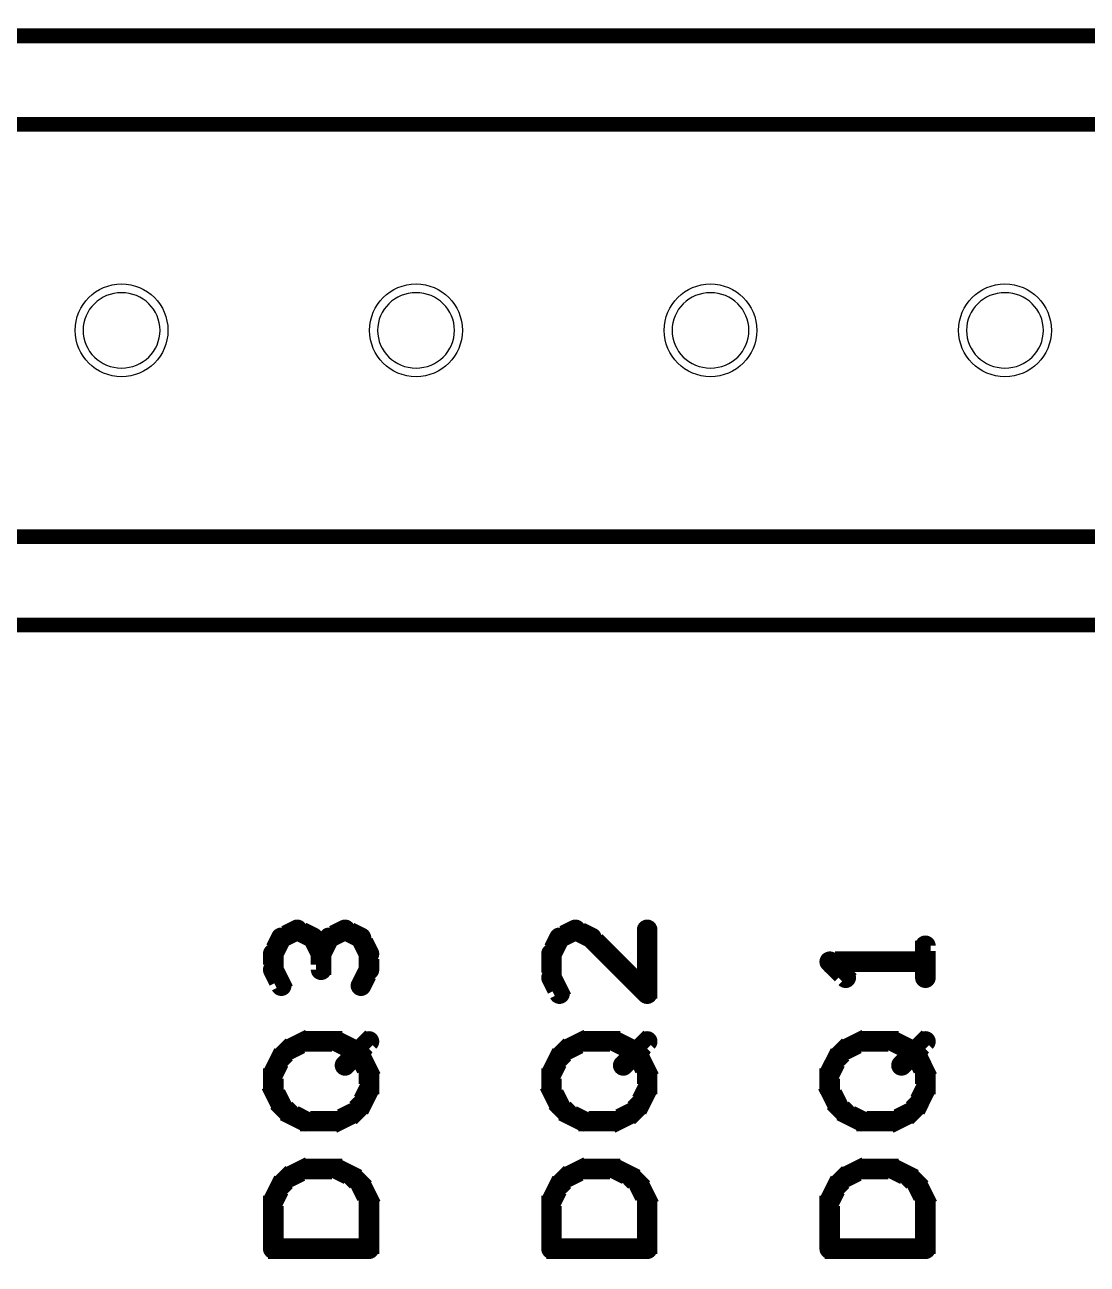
# Model space of a CAD drawing. Extents: x 1.5 to 98, y 12 to 104.4.
# Drawn here: x 72.83 to 81.99, y 63.07 to 73.76 of the extents above; entities that cross this region are included whole.
import ezdxf

# ---------------------------------------------------------------- set-up
doc = ezdxf.new("R2010")
doc.units = 0
doc.layers.get('0').update_dxf_attribs({"linetype": 'CONTINUOUS'})
for name, color, linetype in [('_DRILL', 251, 'CONTINUOUS'), ('BOTTOM_SOLDER_MASK', 6, 'CONTINUOUS'), ('DOCUMENTATION1', 3, 'CONTINUOUS'), ('TOP_SILKSCREEN', 1, 'CONTINUOUS'), ('TOP_SOLDER_MASK', 2, 'CONTINUOUS')]:
    doc.layers.add(name, color=color, linetype=linetype)

# ---------------------------------------------------------------- blocks, each defined once
blk = doc.blocks.new('STYLE1')
at = {"const_width": 0.6}
blk.add_lwpolyline([(-0.3, 0, 1), (0.3, 0, 1)], format="xyb", close=True, dxfattribs=at)
blk = doc.blocks.new('_HOLE')
blk.add_circle((0, 0), 0.5)

msp = doc.modelspace()

# ---------------------------------------------------------------- linework, layer by layer
at = {"layer": 'DOCUMENTATION1', "color": 94}
msp.add_lwpolyline([(33.655, 73.66, 0.127, 0.127, 0), (95.25, 73.66, 0, 0, 0), (95.25, 73.66, 0.0635, 0.0635, 0), (95.25, 73.6282, 0.0635, 0.0635, 1), (95.25, 73.6918, 0, 0, 0), (95.2818, 73.66, 0.0635, 0.0635, 1), (95.2182, 73.66, 0, 0, 0), (95.25, 73.66, 0, 0, 0), (95.25, 73.66, 0.127, 0.127, 0), (95.25, 68.58, 0, 0, 0), (95.25, 68.58, 0.0635, 0.0635, 0), (95.2182, 68.58, 0.0635, 0.0635, 1), (95.2818, 68.58, 0, 0, 0), (95.25, 68.5482, 0.0635, 0.0635, 1), (95.25, 68.6118, 0, 0, 0), (95.25, 68.58, 0, 0, 0), (95.25, 68.58, 0.127, 0.127, 0), (33.655, 68.58, 0, 0, 0)], format="xyseb", dxfattribs=at)
at = {"layer": 'TOP_SILKSCREEN', "color": 135}
for points in [[(34.036, 72.898, 0.127, 0.127, 0), (94.869, 72.898, 0, 0, 0), (94.869, 72.898, 0.0635, 0.0635, 0), (94.869, 72.8662, 0.0635, 0.0635, 1), (94.869, 72.9298, 0, 0, 0), (94.9008, 72.898, 0.0635, 0.0635, 1), (94.8372, 72.898, 0, 0, 0), (94.869, 72.898, 0, 0, 0), (94.869, 72.898, 0.127, 0.127, 0), (94.869, 69.342, 0, 0, 0), (94.869, 69.342, 0.0635, 0.0635, 0), (94.8372, 69.342, 0.0635, 0.0635, 1), (94.9008, 69.342, 0, 0, 0), (94.869, 69.3102, 0.0635, 0.0635, 1), (94.869, 69.3738, 0, 0, 0), (94.869, 69.342, 0, 0, 0), (94.869, 69.342, 0.127, 0.127, 0), (34.036, 69.342, 0, 0, 0)], [(75.1949, 65.9102, 0.0889, 0.0889, 1), (75.1551, 65.9898, 0, 0, 0), (75.175, 65.95, 0, 0, 0), (75.175, 65.95, 0.1778, 0.1778, 0), (75.0375, 65.8813, 0.1778, 0.1778, 0), (75.0375, 65.8813, 0, 0, 0), (75.0375, 65.8813, 0.0889, 0.0889, 0), (75.0176, 65.9211, 0.0889, 0.0889, 1), (75.0574, 65.8415, 0, 0, 0)], [(75.2926, 65.8415, 0.0889, 0.0889, 1), (75.3324, 65.9211, 0, 0, 0), (75.3125, 65.8813, 0, 0, 0), (75.3125, 65.8813, 0.1778, 0.1778, 0), (75.175, 65.95, 0.1778, 0.1778, 0), (75.175, 65.95, 0, 0, 0), (75.175, 65.95, 0.0889, 0.0889, 0), (75.1949, 65.9898, 0.0889, 0.0889, 1), (75.1551, 65.9102, 0, 0, 0)], [(75.6074, 65.9102, 0.0889, 0.0889, 1), (75.5676, 65.9898, 0, 0, 0), (75.5875, 65.95, 0, 0, 0), (75.5875, 65.95, 0.1778, 0.1778, 0), (75.45, 65.8813, 0.1778, 0.1778, 0), (75.45, 65.8813, 0, 0, 0), (75.45, 65.8813, 0.0889, 0.0889, 0), (75.4301, 65.9211, 0.0889, 0.0889, 1), (75.4699, 65.8415, 0, 0, 0)], [(75.7051, 65.8415, 0.0889, 0.0889, 1), (75.7449, 65.9211, 0, 0, 0), (75.725, 65.8813, 0, 0, 0), (75.725, 65.8813, 0.1778, 0.1778, 0), (75.5875, 65.95, 0.1778, 0.1778, 0), (75.5875, 65.95, 0, 0, 0), (75.5875, 65.95, 0.0889, 0.0889, 0), (75.6074, 65.9898, 0.0889, 0.0889, 1), (75.5676, 65.9102, 0, 0, 0)], [(77.5949, 65.9102, 0.0889, 0.0889, 1), (77.5551, 65.9898, 0, 0, 0), (77.575, 65.95, 0, 0, 0), (77.575, 65.95, 0.1778, 0.1778, 0), (77.4375, 65.8813, 0.1778, 0.1778, 0), (77.4375, 65.8813, 0, 0, 0), (77.4375, 65.8813, 0.0889, 0.0889, 0), (77.4176, 65.9211, 0.0889, 0.0889, 1), (77.4574, 65.8415, 0, 0, 0)], [(77.6926, 65.8415, 0.0889, 0.0889, 1), (77.7324, 65.9211, 0, 0, 0), (77.7125, 65.8813, 0, 0, 0), (77.7125, 65.8813, 0.1778, 0.1778, 0), (77.575, 65.95, 0.1778, 0.1778, 0), (77.575, 65.95, 0, 0, 0), (77.575, 65.95, 0.0889, 0.0889, 0), (77.5949, 65.9898, 0.0889, 0.0889, 1), (77.5551, 65.9102, 0, 0, 0)], [(78.2382, 65.95, 0.0889, 0.0889, 1), (78.1492, 65.95, 0, 0, 0), (78.1937, 65.95, 0, 0, 0), (78.1937, 65.95, 0.1778, 0.1778, 0), (78.1937, 65.4, 0.1778, 0.1778, 0), (78.1937, 65.4, 0, 0, 0), (78.1937, 65.4, 0.0889, 0.0889, 0), (78.1492, 65.4, 0.0889, 0.0889, 1), (78.2382, 65.4, 0, 0, 0)], [(75.0773, 65.8614, 0.0889, 0.0889, 1), (74.9977, 65.9012, 0, 0, 0), (75.0375, 65.8813, 0, 0, 0), (75.0375, 65.8813, 0.1778, 0.1778, 0), (74.9687, 65.7438, 0.1778, 0.1778, 0), (74.9687, 65.7438, 0, 0, 0), (74.9687, 65.7438, 0.0889, 0.0889, 0), (74.9289, 65.7637, 0.0889, 0.0889, 1), (75.0085, 65.7239, 0, 0, 0)], [(75.3414, 65.7239, 0.0889, 0.0889, 1), (75.421, 65.7637, 0, 0, 0), (75.3812, 65.7438, 0, 0, 0), (75.3812, 65.7438, 0.1778, 0.1778, 0), (75.3125, 65.8813, 0.1778, 0.1778, 0), (75.3125, 65.8813, 0, 0, 0), (75.3125, 65.8813, 0.0889, 0.0889, 0), (75.3523, 65.9012, 0.0889, 0.0889, 1), (75.2727, 65.8614, 0, 0, 0)], [(75.4898, 65.8614, 0.0889, 0.0889, 1), (75.4102, 65.9012, 0, 0, 0), (75.45, 65.8813, 0, 0, 0), (75.45, 65.8813, 0.1778, 0.1778, 0), (75.3812, 65.7438, 0.1778, 0.1778, 0), (75.3812, 65.7438, 0, 0, 0), (75.3812, 65.7438, 0.0889, 0.0889, 0), (75.3414, 65.7637, 0.0889, 0.0889, 1), (75.421, 65.7239, 0, 0, 0)], [(75.7539, 65.7239, 0.0889, 0.0889, 1), (75.8335, 65.7637, 0, 0, 0), (75.7937, 65.7438, 0, 0, 0), (75.7937, 65.7438, 0.1778, 0.1778, 0), (75.725, 65.8813, 0.1778, 0.1778, 0), (75.725, 65.8813, 0, 0, 0), (75.725, 65.8813, 0.0889, 0.0889, 0), (75.7648, 65.9012, 0.0889, 0.0889, 1), (75.6852, 65.8614, 0, 0, 0)], [(77.4773, 65.8614, 0.0889, 0.0889, 1), (77.3977, 65.9012, 0, 0, 0), (77.4375, 65.8813, 0, 0, 0), (77.4375, 65.8813, 0.1778, 0.1778, 0), (77.3687, 65.7438, 0.1778, 0.1778, 0), (77.3687, 65.7438, 0, 0, 0), (77.3687, 65.7438, 0.0889, 0.0889, 0), (77.3289, 65.7637, 0.0889, 0.0889, 1), (77.4085, 65.7239, 0, 0, 0)], [(78.1622, 65.3685, 0.0889, 0.0889, 1), (78.2252, 65.4315, 0, 0, 0), (78.1937, 65.4, 0, 0, 0), (78.1937, 65.4, 0.1778, 0.1778, 0), (77.7125, 65.8813, 0.1778, 0.1778, 0), (77.7125, 65.8813, 0, 0, 0), (77.7125, 65.8813, 0.0889, 0.0889, 0), (77.744, 65.9128, 0.0889, 0.0889, 1), (77.681, 65.8498, 0, 0, 0)], [(75.0132, 65.7438, 0.0889, 0.0889, 1), (74.9242, 65.7438, 0, 0, 0), (74.9687, 65.7438, 0, 0, 0), (74.9687, 65.7438, 0.1778, 0.1778, 0), (74.9687, 65.6063, 0.1778, 0.1778, 0), (74.9687, 65.6063, 0, 0, 0), (74.9687, 65.6063, 0.0889, 0.0889, 0), (74.9242, 65.6063, 0.0889, 0.0889, 1), (75.0132, 65.6063, 0, 0, 0)], [(75.4257, 65.7438, 0.0889, 0.0889, 1), (75.3367, 65.7438, 0, 0, 0), (75.3812, 65.7438, 0, 0, 0), (75.3812, 65.7438, 0.1778, 0.1778, 0), (75.3812, 65.6063, 0.1778, 0.1778, 0), (75.3812, 65.6063, 0, 0, 0), (75.3812, 65.6063, 0.0889, 0.0889, 0), (75.3367, 65.6063, 0.0889, 0.0889, 1), (75.4257, 65.6063, 0, 0, 0)], [(75.7492, 65.6063, 0.0889, 0.0889, 1), (75.8382, 65.6063, 0, 0, 0), (75.7937, 65.6063, 0, 0, 0), (75.7937, 65.6063, 0.1778, 0.1778, 0), (75.7937, 65.7438, 0.1778, 0.1778, 0), (75.7937, 65.7438, 0, 0, 0), (75.7937, 65.7438, 0.0889, 0.0889, 0), (75.8382, 65.7438, 0.0889, 0.0889, 1), (75.7492, 65.7438, 0, 0, 0)], [(77.4132, 65.7438, 0.0889, 0.0889, 1), (77.3242, 65.7438, 0, 0, 0), (77.3687, 65.7438, 0, 0, 0), (77.3687, 65.7438, 0.1778, 0.1778, 0), (77.3687, 65.5375, 0.1778, 0.1778, 0), (77.3687, 65.5375, 0, 0, 0), (77.3687, 65.5375, 0.0889, 0.0889, 0), (77.3242, 65.5375, 0.0889, 0.0889, 1), (77.4132, 65.5375, 0, 0, 0)], [(80.5492, 65.5375, 0.0889, 0.0889, 1), (80.6382, 65.5375, 0, 0, 0), (80.5937, 65.5375, 0, 0, 0), (80.5937, 65.5375, 0.1778, 0.1778, 0), (80.5937, 65.8125, 0.1778, 0.1778, 0), (80.5937, 65.8125, 0, 0, 0), (80.5937, 65.8125, 0.0889, 0.0889, 0), (80.6382, 65.8125, 0.0889, 0.0889, 1), (80.5492, 65.8125, 0, 0, 0)], [(75.0085, 65.6262, 0.0889, 0.0889, 1), (74.9289, 65.5864, 0, 0, 0), (74.9687, 65.6063, 0, 0, 0), (74.9687, 65.6063, 0.1778, 0.1778, 0), (75.0375, 65.4688, 0.1778, 0.1778, 0), (75.0375, 65.4688, 0, 0, 0), (75.0375, 65.4688, 0.0889, 0.0889, 0), (74.9977, 65.4489, 0.0889, 0.0889, 1), (75.0773, 65.4887, 0, 0, 0)], [(75.6852, 65.4887, 0.0889, 0.0889, 1), (75.7648, 65.4489, 0, 0, 0), (75.725, 65.4688, 0, 0, 0), (75.725, 65.4688, 0.1778, 0.1778, 0), (75.7937, 65.6063, 0.1778, 0.1778, 0), (75.7937, 65.6063, 0, 0, 0), (75.7937, 65.6063, 0.0889, 0.0889, 0), (75.8335, 65.5864, 0.0889, 0.0889, 1), (75.7539, 65.6262, 0, 0, 0)], [(80.5937, 65.6305, 0.0889, 0.0889, 1), (80.5937, 65.7195, 0, 0, 0), (80.5937, 65.675, 0, 0, 0), (80.5937, 65.675, 0.1778, 0.1778, 0), (79.7687, 65.675, 0.1778, 0.1778, 0), (79.7687, 65.675, 0, 0, 0), (79.7687, 65.675, 0.0889, 0.0889, 0), (79.7687, 65.7195, 0.0889, 0.0889, 1), (79.7687, 65.6305, 0, 0, 0)], [(79.8002, 65.7065, 0.0889, 0.0889, 1), (79.7372, 65.6435, 0, 0, 0), (79.7687, 65.675, 0, 0, 0), (79.7687, 65.675, 0.1778, 0.1778, 0), (79.9062, 65.5375, 0.1778, 0.1778, 0), (79.9062, 65.5375, 0, 0, 0), (79.9062, 65.5375, 0.0889, 0.0889, 0), (79.8747, 65.506, 0.0889, 0.0889, 1), (79.9377, 65.569, 0, 0, 0)], [(77.4085, 65.5574, 0.0889, 0.0889, 1), (77.3289, 65.5176, 0, 0, 0), (77.3687, 65.5375, 0, 0, 0), (77.3687, 65.5375, 0.1778, 0.1778, 0), (77.4375, 65.4, 0.1778, 0.1778, 0), (77.4375, 65.4, 0, 0, 0), (77.4375, 65.4, 0.0889, 0.0889, 0), (77.3977, 65.3801, 0.0889, 0.0889, 1), (77.4773, 65.4199, 0, 0, 0)], [(75.0863, 64.9586, 0.0889, 0.0889, 1), (75.1261, 64.879, 0, 0, 0), (75.1062, 64.9188, 0, 0, 0), (75.1062, 64.9188, 0.1778, 0.1778, 0), (75.2437, 64.9875, 0.1778, 0.1778, 0), (75.2437, 64.9875, 0, 0, 0), (75.2437, 64.9875, 0.0889, 0.0889, 0), (75.2636, 64.9477, 0.0889, 0.0889, 1), (75.2238, 65.0273, 0, 0, 0)], [(75.2437, 65.032, 0.0889, 0.0889, 1), (75.2437, 64.943, 0, 0, 0), (75.2437, 64.9875, 0, 0, 0), (75.2437, 64.9875, 0.1778, 0.1778, 0), (75.5187, 64.9875, 0.1778, 0.1778, 0), (75.5187, 64.9875, 0, 0, 0), (75.5187, 64.9875, 0.0889, 0.0889, 0), (75.5187, 64.943, 0.0889, 0.0889, 1), (75.5187, 65.032, 0, 0, 0)], [(75.5386, 65.0273, 0.0889, 0.0889, 1), (75.4988, 64.9477, 0, 0, 0), (75.5187, 64.9875, 0, 0, 0), (75.5187, 64.9875, 0.1778, 0.1778, 0), (75.6562, 64.9188, 0.1778, 0.1778, 0), (75.6562, 64.9188, 0, 0, 0), (75.6562, 64.9188, 0.0889, 0.0889, 0), (75.6363, 64.879, 0.0889, 0.0889, 1), (75.6761, 64.9586, 0, 0, 0)], [(75.556, 64.8128, 0.0889, 0.0889, 1), (75.619, 64.7498, 0, 0, 0), (75.5875, 64.7813, 0, 0, 0), (75.5875, 64.7813, 0.1778, 0.1778, 0), (75.7937, 64.9875, 0.1778, 0.1778, 0), (75.7937, 64.9875, 0, 0, 0), (75.7937, 64.9875, 0.0889, 0.0889, 0), (75.8252, 64.956, 0.0889, 0.0889, 1), (75.7622, 65.019, 0, 0, 0)], [(77.4863, 64.9586, 0.0889, 0.0889, 1), (77.5261, 64.879, 0, 0, 0), (77.5062, 64.9188, 0, 0, 0), (77.5062, 64.9188, 0.1778, 0.1778, 0), (77.6437, 64.9875, 0.1778, 0.1778, 0), (77.6437, 64.9875, 0, 0, 0), (77.6437, 64.9875, 0.0889, 0.0889, 0), (77.6636, 64.9477, 0.0889, 0.0889, 1), (77.6238, 65.0273, 0, 0, 0)], [(77.6437, 65.032, 0.0889, 0.0889, 1), (77.6437, 64.943, 0, 0, 0), (77.6437, 64.9875, 0, 0, 0), (77.6437, 64.9875, 0.1778, 0.1778, 0), (77.9187, 64.9875, 0.1778, 0.1778, 0), (77.9187, 64.9875, 0, 0, 0), (77.9187, 64.9875, 0.0889, 0.0889, 0), (77.9187, 64.943, 0.0889, 0.0889, 1), (77.9187, 65.032, 0, 0, 0)], [(77.9386, 65.0273, 0.0889, 0.0889, 1), (77.8988, 64.9477, 0, 0, 0), (77.9187, 64.9875, 0, 0, 0), (77.9187, 64.9875, 0.1778, 0.1778, 0), (78.0562, 64.9188, 0.1778, 0.1778, 0), (78.0562, 64.9188, 0, 0, 0), (78.0562, 64.9188, 0.0889, 0.0889, 0), (78.0363, 64.879, 0.0889, 0.0889, 1), (78.0761, 64.9586, 0, 0, 0)], [(77.956, 64.8128, 0.0889, 0.0889, 1), (78.019, 64.7498, 0, 0, 0), (77.9875, 64.7813, 0, 0, 0), (77.9875, 64.7813, 0.1778, 0.1778, 0), (78.1937, 64.9875, 0.1778, 0.1778, 0), (78.1937, 64.9875, 0, 0, 0), (78.1937, 64.9875, 0.0889, 0.0889, 0), (78.2252, 64.956, 0.0889, 0.0889, 1), (78.1622, 65.019, 0, 0, 0)], [(79.8863, 64.9586, 0.0889, 0.0889, 1), (79.9261, 64.879, 0, 0, 0), (79.9062, 64.9188, 0, 0, 0), (79.9062, 64.9188, 0.1778, 0.1778, 0), (80.0437, 64.9875, 0.1778, 0.1778, 0), (80.0437, 64.9875, 0, 0, 0), (80.0437, 64.9875, 0.0889, 0.0889, 0), (80.0636, 64.9477, 0.0889, 0.0889, 1), (80.0238, 65.0273, 0, 0, 0)], [(80.0437, 65.032, 0.0889, 0.0889, 1), (80.0437, 64.943, 0, 0, 0), (80.0437, 64.9875, 0, 0, 0), (80.0437, 64.9875, 0.1778, 0.1778, 0), (80.3187, 64.9875, 0.1778, 0.1778, 0), (80.3187, 64.9875, 0, 0, 0), (80.3187, 64.9875, 0.0889, 0.0889, 0), (80.3187, 64.943, 0.0889, 0.0889, 1), (80.3187, 65.032, 0, 0, 0)], [(80.3386, 65.0273, 0.0889, 0.0889, 1), (80.2988, 64.9477, 0, 0, 0), (80.3187, 64.9875, 0, 0, 0), (80.3187, 64.9875, 0.1778, 0.1778, 0), (80.4562, 64.9188, 0.1778, 0.1778, 0), (80.4562, 64.9188, 0, 0, 0), (80.4562, 64.9188, 0.0889, 0.0889, 0), (80.4363, 64.879, 0.0889, 0.0889, 1), (80.4761, 64.9586, 0, 0, 0)], [(80.356, 64.8128, 0.0889, 0.0889, 1), (80.419, 64.7498, 0, 0, 0), (80.3875, 64.7813, 0, 0, 0), (80.3875, 64.7813, 0.1778, 0.1778, 0), (80.5937, 64.9875, 0.1778, 0.1778, 0), (80.5937, 64.9875, 0, 0, 0), (80.5937, 64.9875, 0.0889, 0.0889, 0), (80.6252, 64.956, 0.0889, 0.0889, 1), (80.5622, 65.019, 0, 0, 0)], [(75.006, 64.8815, 0.0889, 0.0889, 1), (75.069, 64.8185, 0, 0, 0), (75.0375, 64.85, 0, 0, 0), (75.0375, 64.85, 0.1778, 0.1778, 0), (75.1062, 64.9188, 0.1778, 0.1778, 0), (75.1062, 64.9188, 0, 0, 0), (75.1062, 64.9188, 0.0889, 0.0889, 0), (75.1377, 64.8873, 0.0889, 0.0889, 1), (75.0747, 64.9503, 0, 0, 0)], [(75.6877, 64.9503, 0.0889, 0.0889, 1), (75.6247, 64.8873, 0, 0, 0), (75.6562, 64.9188, 0, 0, 0), (75.6562, 64.9188, 0.1778, 0.1778, 0), (75.725, 64.85, 0.1778, 0.1778, 0), (75.725, 64.85, 0, 0, 0), (75.725, 64.85, 0.0889, 0.0889, 0), (75.6935, 64.8185, 0.0889, 0.0889, 1), (75.7565, 64.8815, 0, 0, 0)], [(77.406, 64.8815, 0.0889, 0.0889, 1), (77.469, 64.8185, 0, 0, 0), (77.4375, 64.85, 0, 0, 0), (77.4375, 64.85, 0.1778, 0.1778, 0), (77.5062, 64.9188, 0.1778, 0.1778, 0), (77.5062, 64.9188, 0, 0, 0), (77.5062, 64.9188, 0.0889, 0.0889, 0), (77.5377, 64.8873, 0.0889, 0.0889, 1), (77.4747, 64.9503, 0, 0, 0)], [(78.0877, 64.9503, 0.0889, 0.0889, 1), (78.0247, 64.8873, 0, 0, 0), (78.0562, 64.9188, 0, 0, 0), (78.0562, 64.9188, 0.1778, 0.1778, 0), (78.125, 64.85, 0.1778, 0.1778, 0), (78.125, 64.85, 0, 0, 0), (78.125, 64.85, 0.0889, 0.0889, 0), (78.0935, 64.8185, 0.0889, 0.0889, 1), (78.1565, 64.8815, 0, 0, 0)], [(79.806, 64.8815, 0.0889, 0.0889, 1), (79.869, 64.8185, 0, 0, 0), (79.8375, 64.85, 0, 0, 0), (79.8375, 64.85, 0.1778, 0.1778, 0), (79.9062, 64.9188, 0.1778, 0.1778, 0), (79.9062, 64.9188, 0, 0, 0), (79.9062, 64.9188, 0.0889, 0.0889, 0), (79.9377, 64.8873, 0.0889, 0.0889, 1), (79.8747, 64.9503, 0, 0, 0)], [(80.4877, 64.9503, 0.0889, 0.0889, 1), (80.4247, 64.8873, 0, 0, 0), (80.4562, 64.9188, 0, 0, 0), (80.4562, 64.9188, 0.1778, 0.1778, 0), (80.525, 64.85, 0.1778, 0.1778, 0), (80.525, 64.85, 0, 0, 0), (80.525, 64.85, 0.0889, 0.0889, 0), (80.4935, 64.8185, 0.0889, 0.0889, 1), (80.5565, 64.8815, 0, 0, 0)], [(74.9289, 64.7324, 0.0889, 0.0889, 1), (75.0085, 64.6926, 0, 0, 0), (74.9687, 64.7125, 0, 0, 0), (74.9687, 64.7125, 0.1778, 0.1778, 0), (75.0375, 64.85, 0.1778, 0.1778, 0), (75.0375, 64.85, 0, 0, 0), (75.0375, 64.85, 0.0889, 0.0889, 0), (75.0773, 64.8301, 0.0889, 0.0889, 1), (74.9977, 64.8699, 0, 0, 0)], [(75.7648, 64.8699, 0.0889, 0.0889, 1), (75.6852, 64.8301, 0, 0, 0), (75.725, 64.85, 0, 0, 0), (75.725, 64.85, 0.1778, 0.1778, 0), (75.7937, 64.7125, 0.1778, 0.1778, 0), (75.7937, 64.7125, 0, 0, 0), (75.7937, 64.7125, 0.0889, 0.0889, 0), (75.7539, 64.6926, 0.0889, 0.0889, 1), (75.8335, 64.7324, 0, 0, 0)], [(77.3289, 64.7324, 0.0889, 0.0889, 1), (77.4085, 64.6926, 0, 0, 0), (77.3687, 64.7125, 0, 0, 0), (77.3687, 64.7125, 0.1778, 0.1778, 0), (77.4375, 64.85, 0.1778, 0.1778, 0), (77.4375, 64.85, 0, 0, 0), (77.4375, 64.85, 0.0889, 0.0889, 0), (77.4773, 64.8301, 0.0889, 0.0889, 1), (77.3977, 64.8699, 0, 0, 0)], [(78.1648, 64.8699, 0.0889, 0.0889, 1), (78.0852, 64.8301, 0, 0, 0), (78.125, 64.85, 0, 0, 0), (78.125, 64.85, 0.1778, 0.1778, 0), (78.1937, 64.7125, 0.1778, 0.1778, 0), (78.1937, 64.7125, 0, 0, 0), (78.1937, 64.7125, 0.0889, 0.0889, 0), (78.1539, 64.6926, 0.0889, 0.0889, 1), (78.2335, 64.7324, 0, 0, 0)], [(79.7289, 64.7324, 0.0889, 0.0889, 1), (79.8085, 64.6926, 0, 0, 0), (79.7687, 64.7125, 0, 0, 0), (79.7687, 64.7125, 0.1778, 0.1778, 0), (79.8375, 64.85, 0.1778, 0.1778, 0), (79.8375, 64.85, 0, 0, 0), (79.8375, 64.85, 0.0889, 0.0889, 0), (79.8773, 64.8301, 0.0889, 0.0889, 1), (79.7977, 64.8699, 0, 0, 0)], [(80.5648, 64.8699, 0.0889, 0.0889, 1), (80.4852, 64.8301, 0, 0, 0), (80.525, 64.85, 0, 0, 0), (80.525, 64.85, 0.1778, 0.1778, 0), (80.5937, 64.7125, 0.1778, 0.1778, 0), (80.5937, 64.7125, 0, 0, 0), (80.5937, 64.7125, 0.0889, 0.0889, 0), (80.5539, 64.6926, 0.0889, 0.0889, 1), (80.6335, 64.7324, 0, 0, 0)], [(74.9242, 64.575, 0.0889, 0.0889, 1), (75.0132, 64.575, 0, 0, 0), (74.9687, 64.575, 0, 0, 0), (74.9687, 64.575, 0.1778, 0.1778, 0), (74.9687, 64.7125, 0.1778, 0.1778, 0), (74.9687, 64.7125, 0, 0, 0), (74.9687, 64.7125, 0.0889, 0.0889, 0), (75.0132, 64.7125, 0.0889, 0.0889, 1), (74.9242, 64.7125, 0, 0, 0)], [(75.8382, 64.7125, 0.0889, 0.0889, 1), (75.7492, 64.7125, 0, 0, 0), (75.7937, 64.7125, 0, 0, 0), (75.7937, 64.7125, 0.1778, 0.1778, 0), (75.7937, 64.575, 0.1778, 0.1778, 0), (75.7937, 64.575, 0, 0, 0), (75.7937, 64.575, 0.0889, 0.0889, 0), (75.7492, 64.575, 0.0889, 0.0889, 1), (75.8382, 64.575, 0, 0, 0)], [(77.3242, 64.575, 0.0889, 0.0889, 1), (77.4132, 64.575, 0, 0, 0), (77.3687, 64.575, 0, 0, 0), (77.3687, 64.575, 0.1778, 0.1778, 0), (77.3687, 64.7125, 0.1778, 0.1778, 0), (77.3687, 64.7125, 0, 0, 0), (77.3687, 64.7125, 0.0889, 0.0889, 0), (77.4132, 64.7125, 0.0889, 0.0889, 1), (77.3242, 64.7125, 0, 0, 0)], [(78.2382, 64.7125, 0.0889, 0.0889, 1), (78.1492, 64.7125, 0, 0, 0), (78.1937, 64.7125, 0, 0, 0), (78.1937, 64.7125, 0.1778, 0.1778, 0), (78.1937, 64.575, 0.1778, 0.1778, 0), (78.1937, 64.575, 0, 0, 0), (78.1937, 64.575, 0.0889, 0.0889, 0), (78.1492, 64.575, 0.0889, 0.0889, 1), (78.2382, 64.575, 0, 0, 0)], [(79.7242, 64.575, 0.0889, 0.0889, 1), (79.8132, 64.575, 0, 0, 0), (79.7687, 64.575, 0, 0, 0), (79.7687, 64.575, 0.1778, 0.1778, 0), (79.7687, 64.7125, 0.1778, 0.1778, 0), (79.7687, 64.7125, 0, 0, 0), (79.7687, 64.7125, 0.0889, 0.0889, 0), (79.8132, 64.7125, 0.0889, 0.0889, 1), (79.7242, 64.7125, 0, 0, 0)], [(80.6382, 64.7125, 0.0889, 0.0889, 1), (80.5492, 64.7125, 0, 0, 0), (80.5937, 64.7125, 0, 0, 0), (80.5937, 64.7125, 0.1778, 0.1778, 0), (80.5937, 64.575, 0.1778, 0.1778, 0), (80.5937, 64.575, 0, 0, 0), (80.5937, 64.575, 0.0889, 0.0889, 0), (80.5492, 64.575, 0.0889, 0.0889, 1), (80.6382, 64.575, 0, 0, 0)], [(74.9977, 64.4176, 0.0889, 0.0889, 1), (75.0773, 64.4574, 0, 0, 0), (75.0375, 64.4375, 0, 0, 0), (75.0375, 64.4375, 0.1778, 0.1778, 0), (74.9687, 64.575, 0.1778, 0.1778, 0), (74.9687, 64.575, 0, 0, 0), (74.9687, 64.575, 0.0889, 0.0889, 0), (75.0085, 64.5949, 0.0889, 0.0889, 1), (74.9289, 64.5551, 0, 0, 0)], [(75.8335, 64.5551, 0.0889, 0.0889, 1), (75.7539, 64.5949, 0, 0, 0), (75.7937, 64.575, 0, 0, 0), (75.7937, 64.575, 0.1778, 0.1778, 0), (75.725, 64.4375, 0.1778, 0.1778, 0), (75.725, 64.4375, 0, 0, 0), (75.725, 64.4375, 0.0889, 0.0889, 0), (75.6852, 64.4574, 0.0889, 0.0889, 1), (75.7648, 64.4176, 0, 0, 0)], [(77.3977, 64.4176, 0.0889, 0.0889, 1), (77.4773, 64.4574, 0, 0, 0), (77.4375, 64.4375, 0, 0, 0), (77.4375, 64.4375, 0.1778, 0.1778, 0), (77.3687, 64.575, 0.1778, 0.1778, 0), (77.3687, 64.575, 0, 0, 0), (77.3687, 64.575, 0.0889, 0.0889, 0), (77.4085, 64.5949, 0.0889, 0.0889, 1), (77.3289, 64.5551, 0, 0, 0)], [(78.2335, 64.5551, 0.0889, 0.0889, 1), (78.1539, 64.5949, 0, 0, 0), (78.1937, 64.575, 0, 0, 0), (78.1937, 64.575, 0.1778, 0.1778, 0), (78.125, 64.4375, 0.1778, 0.1778, 0), (78.125, 64.4375, 0, 0, 0), (78.125, 64.4375, 0.0889, 0.0889, 0), (78.0852, 64.4574, 0.0889, 0.0889, 1), (78.1648, 64.4176, 0, 0, 0)], [(79.7977, 64.4176, 0.0889, 0.0889, 1), (79.8773, 64.4574, 0, 0, 0), (79.8375, 64.4375, 0, 0, 0), (79.8375, 64.4375, 0.1778, 0.1778, 0), (79.7687, 64.575, 0.1778, 0.1778, 0), (79.7687, 64.575, 0, 0, 0), (79.7687, 64.575, 0.0889, 0.0889, 0), (79.8085, 64.5949, 0.0889, 0.0889, 1), (79.7289, 64.5551, 0, 0, 0)], [(80.6335, 64.5551, 0.0889, 0.0889, 1), (80.5539, 64.5949, 0, 0, 0), (80.5937, 64.575, 0, 0, 0), (80.5937, 64.575, 0.1778, 0.1778, 0), (80.525, 64.4375, 0.1778, 0.1778, 0), (80.525, 64.4375, 0, 0, 0), (80.525, 64.4375, 0.0889, 0.0889, 0), (80.4852, 64.4574, 0.0889, 0.0889, 1), (80.5648, 64.4176, 0, 0, 0)], [(75.0747, 64.3373, 0.0889, 0.0889, 1), (75.1377, 64.4003, 0, 0, 0), (75.1062, 64.3688, 0, 0, 0), (75.1062, 64.3688, 0.1778, 0.1778, 0), (75.0375, 64.4375, 0.1778, 0.1778, 0), (75.0375, 64.4375, 0, 0, 0), (75.0375, 64.4375, 0.0889, 0.0889, 0), (75.069, 64.469, 0.0889, 0.0889, 1), (75.006, 64.406, 0, 0, 0)], [(75.7565, 64.406, 0.0889, 0.0889, 1), (75.6935, 64.469, 0, 0, 0), (75.725, 64.4375, 0, 0, 0), (75.725, 64.4375, 0.1778, 0.1778, 0), (75.6562, 64.3688, 0.1778, 0.1778, 0), (75.6562, 64.3688, 0, 0, 0), (75.6562, 64.3688, 0.0889, 0.0889, 0), (75.6247, 64.4003, 0.0889, 0.0889, 1), (75.6877, 64.3373, 0, 0, 0)], [(77.4747, 64.3373, 0.0889, 0.0889, 1), (77.5377, 64.4003, 0, 0, 0), (77.5062, 64.3688, 0, 0, 0), (77.5062, 64.3688, 0.1778, 0.1778, 0), (77.4375, 64.4375, 0.1778, 0.1778, 0), (77.4375, 64.4375, 0, 0, 0), (77.4375, 64.4375, 0.0889, 0.0889, 0), (77.469, 64.469, 0.0889, 0.0889, 1), (77.406, 64.406, 0, 0, 0)], [(78.1565, 64.406, 0.0889, 0.0889, 1), (78.0935, 64.469, 0, 0, 0), (78.125, 64.4375, 0, 0, 0), (78.125, 64.4375, 0.1778, 0.1778, 0), (78.0562, 64.3688, 0.1778, 0.1778, 0), (78.0562, 64.3688, 0, 0, 0), (78.0562, 64.3688, 0.0889, 0.0889, 0), (78.0247, 64.4003, 0.0889, 0.0889, 1), (78.0877, 64.3373, 0, 0, 0)], [(79.8747, 64.3373, 0.0889, 0.0889, 1), (79.9377, 64.4003, 0, 0, 0), (79.9062, 64.3688, 0, 0, 0), (79.9062, 64.3688, 0.1778, 0.1778, 0), (79.8375, 64.4375, 0.1778, 0.1778, 0), (79.8375, 64.4375, 0, 0, 0), (79.8375, 64.4375, 0.0889, 0.0889, 0), (79.869, 64.469, 0.0889, 0.0889, 1), (79.806, 64.406, 0, 0, 0)], [(80.5565, 64.406, 0.0889, 0.0889, 1), (80.4935, 64.469, 0, 0, 0), (80.525, 64.4375, 0, 0, 0), (80.525, 64.4375, 0.1778, 0.1778, 0), (80.4562, 64.3688, 0.1778, 0.1778, 0), (80.4562, 64.3688, 0, 0, 0), (80.4562, 64.3688, 0.0889, 0.0889, 0), (80.4247, 64.4003, 0.0889, 0.0889, 1), (80.4877, 64.3373, 0, 0, 0)], [(75.2238, 64.2602, 0.0889, 0.0889, 1), (75.2636, 64.3398, 0, 0, 0), (75.2437, 64.3, 0, 0, 0), (75.2437, 64.3, 0.1778, 0.1778, 0), (75.1062, 64.3688, 0.1778, 0.1778, 0), (75.1062, 64.3688, 0, 0, 0), (75.1062, 64.3688, 0.0889, 0.0889, 0), (75.1261, 64.4086, 0.0889, 0.0889, 1), (75.0863, 64.329, 0, 0, 0)], [(75.6761, 64.329, 0.0889, 0.0889, 1), (75.6363, 64.4086, 0, 0, 0), (75.6562, 64.3688, 0, 0, 0), (75.6562, 64.3688, 0.1778, 0.1778, 0), (75.5187, 64.3, 0.1778, 0.1778, 0), (75.5187, 64.3, 0, 0, 0), (75.5187, 64.3, 0.0889, 0.0889, 0), (75.4988, 64.3398, 0.0889, 0.0889, 1), (75.5386, 64.2602, 0, 0, 0)], [(77.6238, 64.2602, 0.0889, 0.0889, 1), (77.6636, 64.3398, 0, 0, 0), (77.6437, 64.3, 0, 0, 0), (77.6437, 64.3, 0.1778, 0.1778, 0), (77.5062, 64.3688, 0.1778, 0.1778, 0), (77.5062, 64.3688, 0, 0, 0), (77.5062, 64.3688, 0.0889, 0.0889, 0), (77.5261, 64.4086, 0.0889, 0.0889, 1), (77.4863, 64.329, 0, 0, 0)], [(78.0761, 64.329, 0.0889, 0.0889, 1), (78.0363, 64.4086, 0, 0, 0), (78.0562, 64.3688, 0, 0, 0), (78.0562, 64.3688, 0.1778, 0.1778, 0), (77.9187, 64.3, 0.1778, 0.1778, 0), (77.9187, 64.3, 0, 0, 0), (77.9187, 64.3, 0.0889, 0.0889, 0), (77.8988, 64.3398, 0.0889, 0.0889, 1), (77.9386, 64.2602, 0, 0, 0)], [(80.0238, 64.2602, 0.0889, 0.0889, 1), (80.0636, 64.3398, 0, 0, 0), (80.0437, 64.3, 0, 0, 0), (80.0437, 64.3, 0.1778, 0.1778, 0), (79.9062, 64.3688, 0.1778, 0.1778, 0), (79.9062, 64.3688, 0, 0, 0), (79.9062, 64.3688, 0.0889, 0.0889, 0), (79.9261, 64.4086, 0.0889, 0.0889, 1), (79.8863, 64.329, 0, 0, 0)], [(80.4761, 64.329, 0.0889, 0.0889, 1), (80.4363, 64.4086, 0, 0, 0), (80.4562, 64.3688, 0, 0, 0), (80.4562, 64.3688, 0.1778, 0.1778, 0), (80.3187, 64.3, 0.1778, 0.1778, 0), (80.3187, 64.3, 0, 0, 0), (80.3187, 64.3, 0.0889, 0.0889, 0), (80.2988, 64.3398, 0.0889, 0.0889, 1), (80.3386, 64.2602, 0, 0, 0)], [(75.5187, 64.2555, 0.0889, 0.0889, 1), (75.5187, 64.3445, 0, 0, 0), (75.5187, 64.3, 0, 0, 0), (75.5187, 64.3, 0.1778, 0.1778, 0), (75.2437, 64.3, 0.1778, 0.1778, 0), (75.2437, 64.3, 0, 0, 0), (75.2437, 64.3, 0.0889, 0.0889, 0), (75.2437, 64.3445, 0.0889, 0.0889, 1), (75.2437, 64.2555, 0, 0, 0)], [(77.9187, 64.2555, 0.0889, 0.0889, 1), (77.9187, 64.3445, 0, 0, 0), (77.9187, 64.3, 0, 0, 0), (77.9187, 64.3, 0.1778, 0.1778, 0), (77.6437, 64.3, 0.1778, 0.1778, 0), (77.6437, 64.3, 0, 0, 0), (77.6437, 64.3, 0.0889, 0.0889, 0), (77.6437, 64.3445, 0.0889, 0.0889, 1), (77.6437, 64.2555, 0, 0, 0)], [(80.3187, 64.2555, 0.0889, 0.0889, 1), (80.3187, 64.3445, 0, 0, 0), (80.3187, 64.3, 0, 0, 0), (80.3187, 64.3, 0.1778, 0.1778, 0), (80.0437, 64.3, 0.1778, 0.1778, 0), (80.0437, 64.3, 0, 0, 0), (80.0437, 64.3, 0.0889, 0.0889, 0), (80.0437, 64.3445, 0.0889, 0.0889, 1), (80.0437, 64.2555, 0, 0, 0)], [(75.006, 63.7815, 0.0889, 0.0889, 1), (75.069, 63.7185, 0, 0, 0), (75.0375, 63.75, 0, 0, 0), (75.0375, 63.75, 0.1778, 0.1778, 0), (75.1062, 63.8188, 0.1778, 0.1778, 0), (75.1062, 63.8188, 0, 0, 0), (75.1062, 63.8188, 0.0889, 0.0889, 0), (75.1377, 63.7873, 0.0889, 0.0889, 1), (75.0747, 63.8503, 0, 0, 0)], [(75.0863, 63.8586, 0.0889, 0.0889, 1), (75.1261, 63.779, 0, 0, 0), (75.1062, 63.8188, 0, 0, 0), (75.1062, 63.8188, 0.1778, 0.1778, 0), (75.2437, 63.8875, 0.1778, 0.1778, 0), (75.2437, 63.8875, 0, 0, 0), (75.2437, 63.8875, 0.0889, 0.0889, 0), (75.2636, 63.8477, 0.0889, 0.0889, 1), (75.2238, 63.9273, 0, 0, 0)], [(75.2437, 63.932, 0.0889, 0.0889, 1), (75.2437, 63.843, 0, 0, 0), (75.2437, 63.8875, 0, 0, 0), (75.2437, 63.8875, 0.1778, 0.1778, 0), (75.5187, 63.8875, 0.1778, 0.1778, 0), (75.5187, 63.8875, 0, 0, 0), (75.5187, 63.8875, 0.0889, 0.0889, 0), (75.5187, 63.843, 0.0889, 0.0889, 1), (75.5187, 63.932, 0, 0, 0)], [(75.5386, 63.9273, 0.0889, 0.0889, 1), (75.4988, 63.8477, 0, 0, 0), (75.5187, 63.8875, 0, 0, 0), (75.5187, 63.8875, 0.1778, 0.1778, 0), (75.6562, 63.8188, 0.1778, 0.1778, 0), (75.6562, 63.8188, 0, 0, 0), (75.6562, 63.8188, 0.0889, 0.0889, 0), (75.6363, 63.779, 0.0889, 0.0889, 1), (75.6761, 63.8586, 0, 0, 0)], [(75.6877, 63.8503, 0.0889, 0.0889, 1), (75.6247, 63.7873, 0, 0, 0), (75.6562, 63.8188, 0, 0, 0), (75.6562, 63.8188, 0.1778, 0.1778, 0), (75.725, 63.75, 0.1778, 0.1778, 0), (75.725, 63.75, 0, 0, 0), (75.725, 63.75, 0.0889, 0.0889, 0), (75.6935, 63.7185, 0.0889, 0.0889, 1), (75.7565, 63.7815, 0, 0, 0)], [(77.406, 63.7815, 0.0889, 0.0889, 1), (77.469, 63.7185, 0, 0, 0), (77.4375, 63.75, 0, 0, 0), (77.4375, 63.75, 0.1778, 0.1778, 0), (77.5062, 63.8188, 0.1778, 0.1778, 0), (77.5062, 63.8188, 0, 0, 0), (77.5062, 63.8188, 0.0889, 0.0889, 0), (77.5377, 63.7873, 0.0889, 0.0889, 1), (77.4747, 63.8503, 0, 0, 0)], [(77.4863, 63.8586, 0.0889, 0.0889, 1), (77.5261, 63.779, 0, 0, 0), (77.5062, 63.8188, 0, 0, 0), (77.5062, 63.8188, 0.1778, 0.1778, 0), (77.6437, 63.8875, 0.1778, 0.1778, 0), (77.6437, 63.8875, 0, 0, 0), (77.6437, 63.8875, 0.0889, 0.0889, 0), (77.6636, 63.8477, 0.0889, 0.0889, 1), (77.6238, 63.9273, 0, 0, 0)], [(77.6437, 63.932, 0.0889, 0.0889, 1), (77.6437, 63.843, 0, 0, 0), (77.6437, 63.8875, 0, 0, 0), (77.6437, 63.8875, 0.1778, 0.1778, 0), (77.9187, 63.8875, 0.1778, 0.1778, 0), (77.9187, 63.8875, 0, 0, 0), (77.9187, 63.8875, 0.0889, 0.0889, 0), (77.9187, 63.843, 0.0889, 0.0889, 1), (77.9187, 63.932, 0, 0, 0)], [(77.9386, 63.9273, 0.0889, 0.0889, 1), (77.8988, 63.8477, 0, 0, 0), (77.9187, 63.8875, 0, 0, 0), (77.9187, 63.8875, 0.1778, 0.1778, 0), (78.0562, 63.8188, 0.1778, 0.1778, 0), (78.0562, 63.8188, 0, 0, 0), (78.0562, 63.8188, 0.0889, 0.0889, 0), (78.0363, 63.779, 0.0889, 0.0889, 1), (78.0761, 63.8586, 0, 0, 0)], [(78.0877, 63.8503, 0.0889, 0.0889, 1), (78.0247, 63.7873, 0, 0, 0), (78.0562, 63.8188, 0, 0, 0), (78.0562, 63.8188, 0.1778, 0.1778, 0), (78.125, 63.75, 0.1778, 0.1778, 0), (78.125, 63.75, 0, 0, 0), (78.125, 63.75, 0.0889, 0.0889, 0), (78.0935, 63.7185, 0.0889, 0.0889, 1), (78.1565, 63.7815, 0, 0, 0)], [(79.806, 63.7815, 0.0889, 0.0889, 1), (79.869, 63.7185, 0, 0, 0), (79.8375, 63.75, 0, 0, 0), (79.8375, 63.75, 0.1778, 0.1778, 0), (79.9062, 63.8188, 0.1778, 0.1778, 0), (79.9062, 63.8188, 0, 0, 0), (79.9062, 63.8188, 0.0889, 0.0889, 0), (79.9377, 63.7873, 0.0889, 0.0889, 1), (79.8747, 63.8503, 0, 0, 0)], [(79.8863, 63.8586, 0.0889, 0.0889, 1), (79.9261, 63.779, 0, 0, 0), (79.9062, 63.8188, 0, 0, 0), (79.9062, 63.8188, 0.1778, 0.1778, 0), (80.0437, 63.8875, 0.1778, 0.1778, 0), (80.0437, 63.8875, 0, 0, 0), (80.0437, 63.8875, 0.0889, 0.0889, 0), (80.0636, 63.8477, 0.0889, 0.0889, 1), (80.0238, 63.9273, 0, 0, 0)], [(80.0437, 63.932, 0.0889, 0.0889, 1), (80.0437, 63.843, 0, 0, 0), (80.0437, 63.8875, 0, 0, 0), (80.0437, 63.8875, 0.1778, 0.1778, 0), (80.3187, 63.8875, 0.1778, 0.1778, 0), (80.3187, 63.8875, 0, 0, 0), (80.3187, 63.8875, 0.0889, 0.0889, 0), (80.3187, 63.843, 0.0889, 0.0889, 1), (80.3187, 63.932, 0, 0, 0)], [(80.3386, 63.9273, 0.0889, 0.0889, 1), (80.2988, 63.8477, 0, 0, 0), (80.3187, 63.8875, 0, 0, 0), (80.3187, 63.8875, 0.1778, 0.1778, 0), (80.4562, 63.8188, 0.1778, 0.1778, 0), (80.4562, 63.8188, 0, 0, 0), (80.4562, 63.8188, 0.0889, 0.0889, 0), (80.4363, 63.779, 0.0889, 0.0889, 1), (80.4761, 63.8586, 0, 0, 0)], [(80.4877, 63.8503, 0.0889, 0.0889, 1), (80.4247, 63.7873, 0, 0, 0), (80.4562, 63.8188, 0, 0, 0), (80.4562, 63.8188, 0.1778, 0.1778, 0), (80.525, 63.75, 0.1778, 0.1778, 0), (80.525, 63.75, 0, 0, 0), (80.525, 63.75, 0.0889, 0.0889, 0), (80.4935, 63.7185, 0.0889, 0.0889, 1), (80.5565, 63.7815, 0, 0, 0)], [(74.9289, 63.6324, 0.0889, 0.0889, 1), (75.0085, 63.5926, 0, 0, 0), (74.9687, 63.6125, 0, 0, 0), (74.9687, 63.6125, 0.1778, 0.1778, 0), (75.0375, 63.75, 0.1778, 0.1778, 0), (75.0375, 63.75, 0, 0, 0), (75.0375, 63.75, 0.0889, 0.0889, 0), (75.0773, 63.7301, 0.0889, 0.0889, 1), (74.9977, 63.7699, 0, 0, 0)], [(75.7648, 63.7699, 0.0889, 0.0889, 1), (75.6852, 63.7301, 0, 0, 0), (75.725, 63.75, 0, 0, 0), (75.725, 63.75, 0.1778, 0.1778, 0), (75.7937, 63.6125, 0.1778, 0.1778, 0), (75.7937, 63.6125, 0, 0, 0), (75.7937, 63.6125, 0.0889, 0.0889, 0), (75.7539, 63.5926, 0.0889, 0.0889, 1), (75.8335, 63.6324, 0, 0, 0)], [(77.3289, 63.6324, 0.0889, 0.0889, 1), (77.4085, 63.5926, 0, 0, 0), (77.3687, 63.6125, 0, 0, 0), (77.3687, 63.6125, 0.1778, 0.1778, 0), (77.4375, 63.75, 0.1778, 0.1778, 0), (77.4375, 63.75, 0, 0, 0), (77.4375, 63.75, 0.0889, 0.0889, 0), (77.4773, 63.7301, 0.0889, 0.0889, 1), (77.3977, 63.7699, 0, 0, 0)], [(78.1648, 63.7699, 0.0889, 0.0889, 1), (78.0852, 63.7301, 0, 0, 0), (78.125, 63.75, 0, 0, 0), (78.125, 63.75, 0.1778, 0.1778, 0), (78.1937, 63.6125, 0.1778, 0.1778, 0), (78.1937, 63.6125, 0, 0, 0), (78.1937, 63.6125, 0.0889, 0.0889, 0), (78.1539, 63.5926, 0.0889, 0.0889, 1), (78.2335, 63.6324, 0, 0, 0)], [(79.7289, 63.6324, 0.0889, 0.0889, 1), (79.8085, 63.5926, 0, 0, 0), (79.7687, 63.6125, 0, 0, 0), (79.7687, 63.6125, 0.1778, 0.1778, 0), (79.8375, 63.75, 0.1778, 0.1778, 0), (79.8375, 63.75, 0, 0, 0), (79.8375, 63.75, 0.0889, 0.0889, 0), (79.8773, 63.7301, 0.0889, 0.0889, 1), (79.7977, 63.7699, 0, 0, 0)], [(80.5648, 63.7699, 0.0889, 0.0889, 1), (80.4852, 63.7301, 0, 0, 0), (80.525, 63.75, 0, 0, 0), (80.525, 63.75, 0.1778, 0.1778, 0), (80.5937, 63.6125, 0.1778, 0.1778, 0), (80.5937, 63.6125, 0, 0, 0), (80.5937, 63.6125, 0.0889, 0.0889, 0), (80.5539, 63.5926, 0.0889, 0.0889, 1), (80.6335, 63.6324, 0, 0, 0)], [(74.9242, 63.2, 0.0889, 0.0889, 1), (75.0132, 63.2, 0, 0, 0), (74.9687, 63.2, 0, 0, 0), (74.9687, 63.2, 0.1778, 0.1778, 0), (74.9687, 63.6125, 0.1778, 0.1778, 0), (74.9687, 63.6125, 0, 0, 0), (74.9687, 63.6125, 0.0889, 0.0889, 0), (75.0132, 63.6125, 0.0889, 0.0889, 1), (74.9242, 63.6125, 0, 0, 0)], [(75.8382, 63.6125, 0.0889, 0.0889, 1), (75.7492, 63.6125, 0, 0, 0), (75.7937, 63.6125, 0, 0, 0), (75.7937, 63.6125, 0.1778, 0.1778, 0), (75.7937, 63.2, 0.1778, 0.1778, 0), (75.7937, 63.2, 0, 0, 0), (75.7937, 63.2, 0.0889, 0.0889, 0), (75.7492, 63.2, 0.0889, 0.0889, 1), (75.8382, 63.2, 0, 0, 0)], [(77.3242, 63.2, 0.0889, 0.0889, 1), (77.4132, 63.2, 0, 0, 0), (77.3687, 63.2, 0, 0, 0), (77.3687, 63.2, 0.1778, 0.1778, 0), (77.3687, 63.6125, 0.1778, 0.1778, 0), (77.3687, 63.6125, 0, 0, 0), (77.3687, 63.6125, 0.0889, 0.0889, 0), (77.4132, 63.6125, 0.0889, 0.0889, 1), (77.3242, 63.6125, 0, 0, 0)], [(78.2382, 63.6125, 0.0889, 0.0889, 1), (78.1492, 63.6125, 0, 0, 0), (78.1937, 63.6125, 0, 0, 0), (78.1937, 63.6125, 0.1778, 0.1778, 0), (78.1937, 63.2, 0.1778, 0.1778, 0), (78.1937, 63.2, 0, 0, 0), (78.1937, 63.2, 0.0889, 0.0889, 0), (78.1492, 63.2, 0.0889, 0.0889, 1), (78.2382, 63.2, 0, 0, 0)], [(79.7242, 63.2, 0.0889, 0.0889, 1), (79.8132, 63.2, 0, 0, 0), (79.7687, 63.2, 0, 0, 0), (79.7687, 63.2, 0.1778, 0.1778, 0), (79.7687, 63.6125, 0.1778, 0.1778, 0), (79.7687, 63.6125, 0, 0, 0), (79.7687, 63.6125, 0.0889, 0.0889, 0), (79.8132, 63.6125, 0.0889, 0.0889, 1), (79.7242, 63.6125, 0, 0, 0)], [(80.6382, 63.6125, 0.0889, 0.0889, 1), (80.5492, 63.6125, 0, 0, 0), (80.5937, 63.6125, 0, 0, 0), (80.5937, 63.6125, 0.1778, 0.1778, 0), (80.5937, 63.2, 0.1778, 0.1778, 0), (80.5937, 63.2, 0, 0, 0), (80.5937, 63.2, 0.0889, 0.0889, 0), (80.5492, 63.2, 0.0889, 0.0889, 1), (80.6382, 63.2, 0, 0, 0)], [(75.7937, 63.1555, 0.0889, 0.0889, 1), (75.7937, 63.2445, 0, 0, 0), (75.7937, 63.2, 0, 0, 0), (75.7937, 63.2, 0.1778, 0.1778, 0), (74.9687, 63.2, 0.1778, 0.1778, 0), (74.9687, 63.2, 0, 0, 0), (74.9687, 63.2, 0.0889, 0.0889, 0), (74.9687, 63.2445, 0.0889, 0.0889, 1), (74.9687, 63.1555, 0, 0, 0)], [(78.1937, 63.1555, 0.0889, 0.0889, 1), (78.1937, 63.2445, 0, 0, 0), (78.1937, 63.2, 0, 0, 0), (78.1937, 63.2, 0.1778, 0.1778, 0), (77.3687, 63.2, 0.1778, 0.1778, 0), (77.3687, 63.2, 0, 0, 0), (77.3687, 63.2, 0.0889, 0.0889, 0), (77.3687, 63.2445, 0.0889, 0.0889, 1), (77.3687, 63.1555, 0, 0, 0)], [(80.5937, 63.1555, 0.0889, 0.0889, 1), (80.5937, 63.2445, 0, 0, 0), (80.5937, 63.2, 0, 0, 0), (80.5937, 63.2, 0.1778, 0.1778, 0), (79.7687, 63.2, 0.1778, 0.1778, 0), (79.7687, 63.2, 0, 0, 0), (79.7687, 63.2, 0.0889, 0.0889, 0), (79.7687, 63.2445, 0.0889, 0.0889, 1), (79.7687, 63.1555, 0, 0, 0)]]:
    msp.add_lwpolyline(points, format="xyseb", dxfattribs=at)

# ---------------------------------------------------------------- block references
at = {"layer": '_DRILL', "xscale": 0.8, "yscale": 0.8}
for p in [(73.66, 71.12), (76.2, 71.12), (78.74, 71.12), (81.28, 71.12)]:
    msp.add_blockref('_HOLE', p, dxfattribs=at)
at = {"layer": 'BOTTOM_SOLDER_MASK', "color": 253, "xscale": 1.106, "yscale": 1.083}
for p in [(73.66, 71.12), (73.66, 71.12), (76.2, 71.12), (76.2, 71.12), (78.74, 71.12), (78.74, 71.12), (81.28, 71.12), (81.28, 71.12)]:
    msp.add_blockref('STYLE1', p, dxfattribs=at)
at = {"layer": 'TOP_SOLDER_MASK', "color": 253, "xscale": 1.106, "yscale": 1.083}
for p in [(73.66, 71.12), (73.66, 71.12), (76.2, 71.12), (76.2, 71.12), (78.74, 71.12), (78.74, 71.12), (81.28, 71.12), (81.28, 71.12)]:
    msp.add_blockref('STYLE1', p, dxfattribs=at)

doc.saveas('drawing.dxf')
